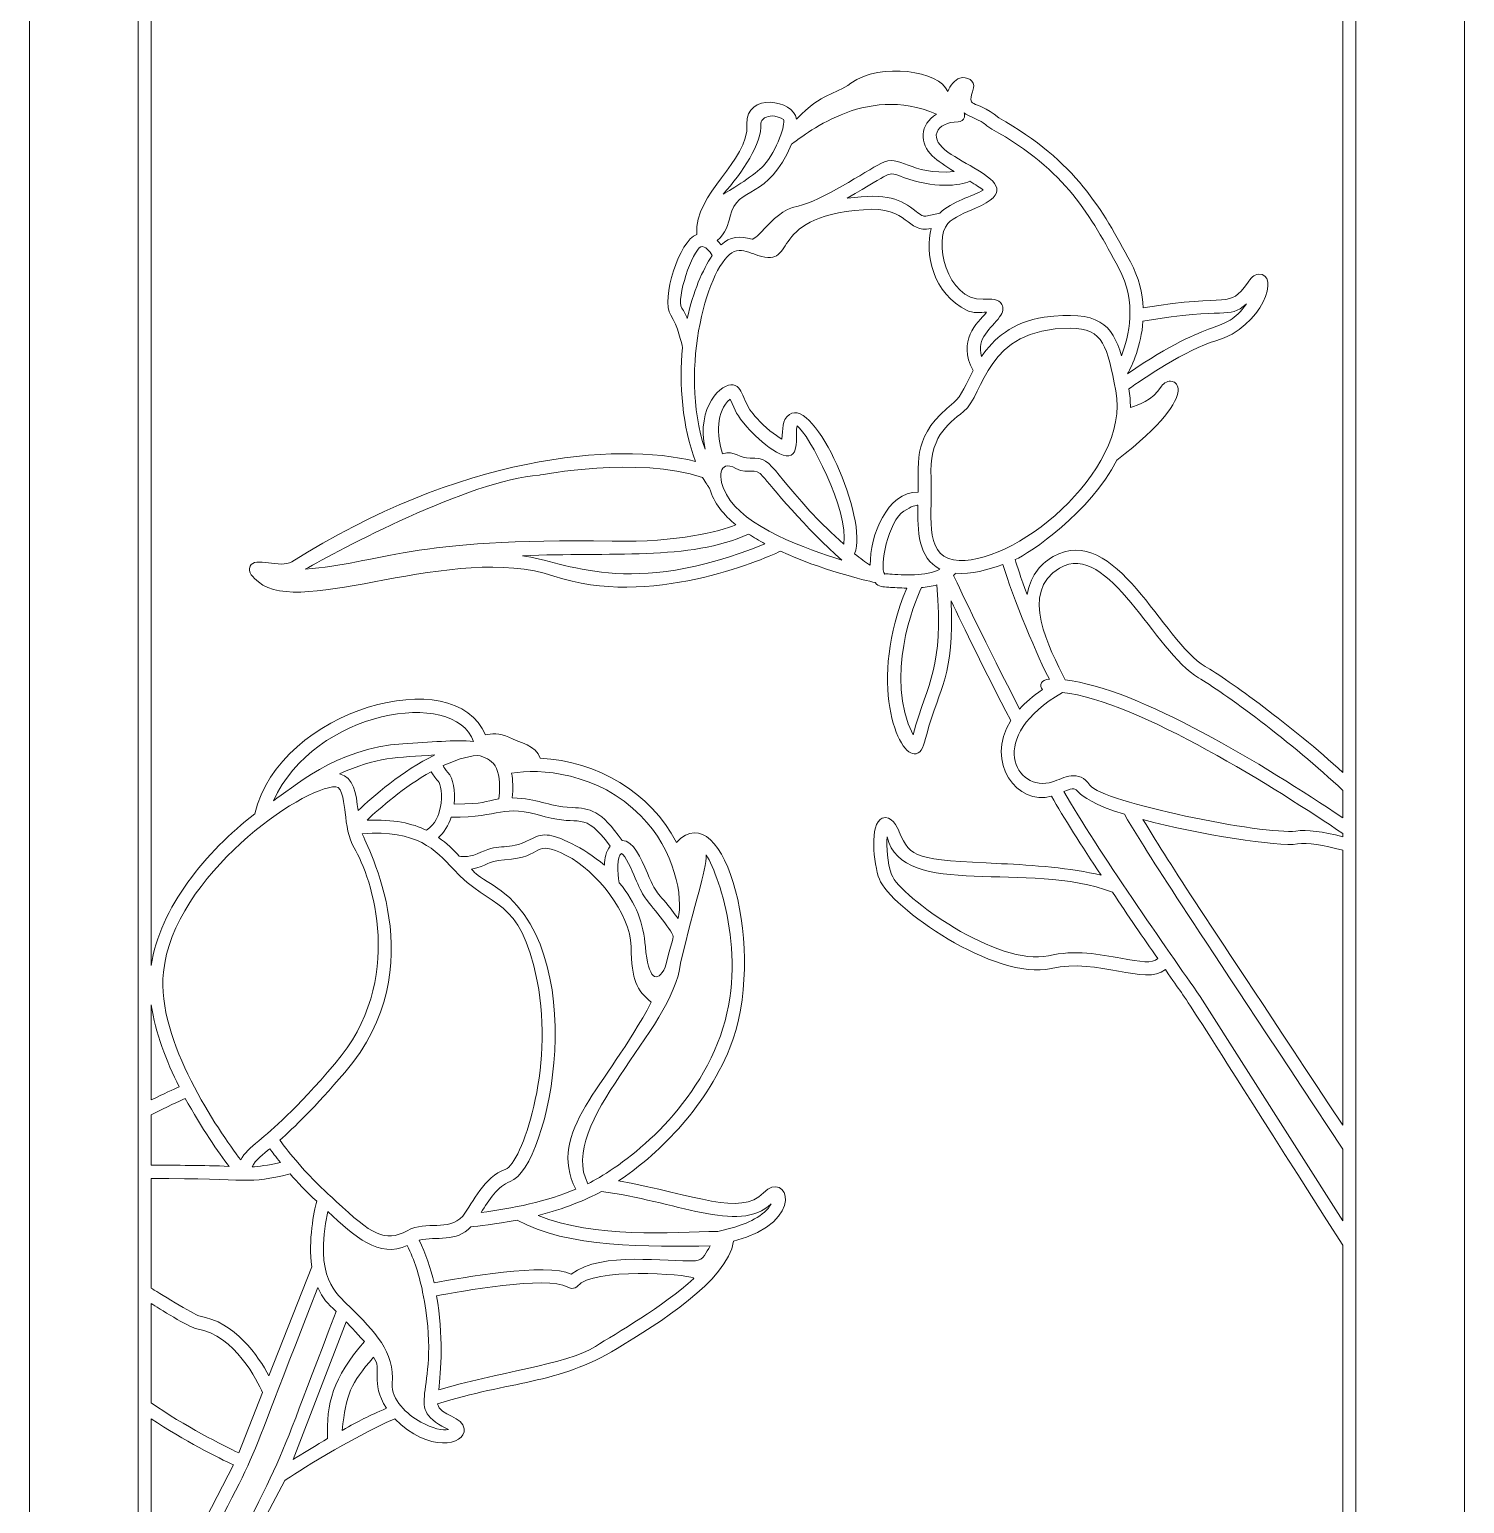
# Model space of a CAD drawing. Header units: inches. Extents: x 186 to 318, y 11 to 493.
# Drawn here: x 186.5 to 317.5, y 160.9 to 295.5 of the extents above; entities that cross this region are included whole.
import ezdxf

# ---------------------------------------------------------------- set-up
doc = ezdxf.new("R2010")
doc.units = ezdxf.units.IN
doc.header["$MEASUREMENT"] = 0
doc.layers.add('_U+0421_U+043B_U+043E_U+0439 1', color=7, linetype='Continuous')

msp = doc.modelspace()

# ---------------------------------------------------------------- linework, layer by layer
at = {"layer": '_U+0421_U+043B_U+043E_U+0439 1', "color": 1, "lineweight": 9, "true_color": 0xff0000}
msp.add_open_spline([(305.39, 493.2), (305.39, 493.2), (198.61, 493.2), (198.61, 493.2), (191.91, 493.2), (186.48, 487.77), (186.48, 481.07), (186.48, 481.07), (186.48, 22.93), (186.48, 22.93), (186.48, 16.23), (191.91, 10.8), (198.61, 10.8), (198.61, 10.8), (305.39, 10.8), (305.39, 10.8), (312.09, 10.8), (317.52, 16.23), (317.52, 22.93), (317.52, 22.93), (317.52, 481.07), (317.52, 481.07), (317.52, 487.77), (312.09, 493.2), (305.39, 493.2)], degree=3, knots=[0, 0, 0, 0, 1, 1, 1, 2, 2, 2, 3, 3, 3, 4, 4, 4, 5, 5, 5, 6, 6, 6, 7, 7, 7, 8, 8, 8, 8], dxfattribs=at)
at = {"layer": '_U+0421_U+043B_U+043E_U+0439 1', "color": 7, "lineweight": 9, "true_color": 0xffffff}
for points, knots in [([(296.82, 482.88), (296.82, 482.88), (207.18, 482.88), (207.18, 482.88), (201.24, 482.88), (196.4, 477.41), (196.4, 470.7), (196.4, 470.7), (196.4, 33.3), (196.4, 33.3), (196.4, 26.59), (201.24, 21.12), (207.18, 21.12), (207.18, 21.12), (297.72, 21.17), (297.72, 21.17), (303.24, 21.69), (307.6, 26.93), (307.6, 33.3), (307.6, 33.3), (307.6, 470.7), (307.6, 470.7), (307.6, 477.41), (302.77, 482.88), (296.82, 482.88)], [0, 0, 0, 0, 1, 1, 1, 2, 2, 2, 3, 3, 3, 4, 4, 4, 5, 5, 5, 6, 6, 6, 7, 7, 7, 8, 8, 8, 8]), ([(306.4, 227.66), (301.82, 231.87), (295.92, 236.12), (293.84, 237.33), (289.99, 239.58), (285.58, 250.62), (279.95, 247.35), (278.63, 246.58), (277.83, 245.43), (277.59, 243.88), (276.98, 245.47), (276.65, 246.52), (276.49, 247.09), (277.79, 247.62), (283.35, 251.42), (285.76, 256.16), (294.28, 262.68), (290.81, 264.27), (289.84, 262.92), (289, 261.54), (287.71, 261.23), (287.01, 260.96), (287.01, 261.52), (286.97, 262.09), (286.86, 262.66), (288.01, 263.47), (292.18, 266.33), (294.82, 267.06), (299.06, 268.24), (300.75, 273.3), (298.7, 273.13), (298.27, 273.11), (298.01, 272.76), (297.7, 272.33), (295.92, 269.88), (296.32, 271.45), (288.17, 270.06), (288.11, 271.38), (287.79, 272.81), (287.01, 274.26), (284.46, 278.99), (282.06, 283.45), (275, 287.41), (272.63, 289.32), (272.03, 288.05), (272.69, 290.15), (272.88, 290.76), (272.07, 291.24), (271.44, 291.03), (270.95, 290.87), (270.56, 290.37), (270.33, 289.82), (269.59, 291.69), (264.23, 292.52), (261.49, 290.56), (259.91, 289.43), (258.99, 289.81), (256.52, 287.3), (256.31, 289.04), (251.85, 289.8), (252, 286.82), (252.17, 283.39), (247.17, 280.6), (247.41, 276.77), (245.84, 276.22), (244.09, 270.87), (245.05, 269.39), (245.67, 268.42), (246.04, 266.79), (246.12, 266.43), (245.78, 263.14), (246.1, 259.14), (247.3, 256.04), (239.99, 257.9), (225.66, 256.52), (210.43, 246.88), (209.4, 246.23), (207.05, 247.41), (206.62, 246.47), (206.37, 245.92), (206.91, 245.45), (207.4, 245.04), (211.37, 241.71), (225.14, 248.69), (234.37, 245.57), (243.11, 242.63), (253.28, 247.02), (255.05, 247.84), (258.75, 246.15), (262.83, 245.18), (263.69, 244.99), (264.05, 244.57), (264.4, 244.61), (264.94, 244.56), (265.4, 244.53), (265.98, 244.49), (266.58, 244.48), (263.01, 236.02), (265.76, 228.93), (267.44, 229.36), (267.97, 229.5), (268.11, 230.02), (268.42, 231.16), (269.64, 235.65), (270.92, 236.27), (270.63, 243.32), (271.75, 240.97), (273.7, 236.97), (276.09, 232.38), (273.68, 228.54), (276.73, 224.59), (279.8, 225.48), (280.91, 223.52), (282.55, 220.95), (284.33, 218.27), (281.6, 218.93), (278.04, 219.2), (275.24, 219.32), (267.3, 219.69), (266.95, 219.8), (265.9, 222.23), (265.73, 222.62), (265.22, 223.82), (264.35, 223.47), (263.16, 222.99), (263.55, 219.31), (264.09, 217.9), (265.04, 215.4), (274.64, 208.56), (279.78, 209.76), (284.1, 210.75), (288.35, 208.15), (290.2, 209.65), (293.13, 205.44), (290.02, 210.23), (306.4, 184.49), (306.4, 184.49), (306.4, 130.79), (306.4, 130.79), (303.93, 131.98), (299.06, 133.25), (292.74, 129.69), (292.59, 129.85), (292.42, 129.96), (292.22, 130.07), (289.6, 131.51), (289.37, 137.93), (286.21, 139.22), (286.01, 140.73), (285.06, 146.02), (281.72, 148.25), (278.83, 150.18), (277.06, 151.29), (276.02, 150.02), (274.14, 153.23), (270.02, 153.7), (268.92, 153.94), (267.39, 157.28), (261.85, 158.92), (259.35, 157.75), (258.38, 157.3), (257.81, 157.23), (257.36, 157.21), (256.46, 159.67), (252.24, 159.78), (249.26, 156.5), (247.1, 154.12), (245.25, 153.2), (244.56, 152.92), (241.9, 155.42), (239, 157.27), (237.28, 156.27), (235.96, 155.49), (234.74, 159.24), (233.04, 156.72), (232.64, 156.13), (232.64, 154.94), (232.85, 153.51), (231.43, 154.58), (230.47, 151.9), (230.07, 150.12), (227.99, 152.22), (224.43, 149.93), (222.63, 147.85), (220.03, 149.5), (214.59, 148.88), (215.44, 144.49), (215.11, 144.23), (214.74, 143.71), (214.58, 142.7), (214.34, 142.56), (213.22, 142.88), (212.68, 143.04), (211.53, 143.38), (210.54, 143.67), (210.01, 143.07), (209.31, 142.29), (209.92, 141.03), (210.44, 140.24), (209.5, 139.42), (209.75, 139.01), (208.45, 138.26), (206.19, 136.96), (203.43, 137.8), (201.69, 136.43), (199.78, 134.93), (198.88, 131.77), (200.98, 130.53), (201.91, 129.98), (202.43, 129.05), (202.69, 128.43), (201.45, 128.23), (200.06, 127.89), (199.52, 126.38), (199.03, 125.02), (199.38, 124.28), (199.98, 123.76), (199.13, 123.36), (198.34, 122.9), (197.6, 122.38), (197.6, 122.38), (197.6, 139.94), (197.6, 139.94), (197.6, 139.94), (209.8, 163.03), (209.8, 163.03), (210.66, 163.59), (215.75, 166.89), (219.84, 168.64), (222.88, 165.56), (226.3, 166.18), (226.18, 167.72), (226.1, 168.83), (223.95, 168.93), (223.74, 170), (230.32, 172.12), (234.69, 171.74), (240.14, 175.07), (243.96, 177.4), (250.17, 181.2), (250.78, 184.86), (257.67, 186.71), (255.6, 191.42), (253.51, 189.28), (251.37, 187.1), (247.39, 189.09), (240.28, 190.36), (243.61, 192.59), (248.11, 196.78), (250.43, 202.5), (253.91, 211.08), (249.97, 225.93), (245.56, 221.26), (243.18, 225.85), (238.31, 228.7), (233.12, 228.94), (232.78, 230.14), (231.24, 230.35), (230.24, 230.86), (229.43, 231.28), (228.64, 231.21), (228.11, 231.07), (225.4, 237.82), (209.31, 233.49), (207.05, 223.86), (202.61, 220.47), (198.37, 215.25), (197.6, 210.04), (197.6, 210.04), (197.6, 470.7), (197.6, 470.7), (197.6, 476.75), (201.9, 481.68), (207.18, 481.68), (207.18, 481.68), (296.82, 481.68), (296.82, 481.68), (302.1, 481.68), (306.4, 476.75), (306.4, 470.7), (306.4, 470.7), (306.4, 227.66), (306.4, 227.66), (306.4, 227.66), (306.4, 227.66), (306.4, 227.66)], [0, 0, 0, 0, 1, 1, 1, 2, 2, 2, 3, 3, 3, 4, 4, 4, 5, 5, 5, 6, 6, 6, 7, 7, 7, 8, 8, 8, 9, 9, 9, 10, 10, 10, 11, 11, 11, 12, 12, 12, 13, 13, 13, 14, 14, 14, 15, 15, 15, 16, 16, 16, 17, 17, 17, 18, 18, 18, 19, 19, 19, 20, 20, 20, 21, 21, 21, 22, 22, 22, 23, 23, 23, 24, 24, 24, 25, 25, 25, 26, 26, 26, 27, 27, 27, 28, 28, 28, 29, 29, 29, 30, 30, 30, 31, 31, 31, 32, 32, 32, 33, 33, 33, 34, 34, 34, 35, 35, 35, 36, 36, 36, 37, 37, 37, 38, 38, 38, 39, 39, 39, 40, 40, 40, 41, 41, 41, 42, 42, 42, 43, 43, 43, 44, 44, 44, 45, 45, 45, 46, 46, 46, 47, 47, 47, 48, 48, 48, 49, 49, 49, 50, 50, 50, 51, 51, 51, 52, 52, 52, 53, 53, 53, 54, 54, 54, 55, 55, 55, 56, 56, 56, 57, 57, 57, 58, 58, 58, 59, 59, 59, 60, 60, 60, 61, 61, 61, 62, 62, 62, 63, 63, 63, 64, 64, 64, 65, 65, 65, 66, 66, 66, 67, 67, 67, 68, 68, 68, 69, 69, 69, 70, 70, 70, 71, 71, 71, 72, 72, 72, 73, 73, 73, 74, 74, 74, 75, 75, 75, 76, 76, 76, 77, 77, 77, 78, 78, 78, 79, 79, 79, 80, 80, 80, 81, 81, 81, 82, 82, 82, 83, 83, 83, 84, 84, 84, 85, 85, 85, 86, 86, 86, 87, 87, 87, 88, 88, 88, 89, 89, 89, 90, 90, 90, 91, 91, 91, 92, 92, 92, 93, 93, 93, 94, 94, 94, 95, 95, 95, 95]), ([(250.46, 278.44), (251.13, 281.27), (253.99, 279.88), (256.05, 285.01), (257.05, 285.63), (262.77, 290.65), (269.29, 287.73), (267.77, 286.82), (267.73, 285.04), (268.92, 283.93), (269.41, 283.48), (270.14, 283), (270.91, 282.51), (266.81, 282.11), (266.04, 284.2), (264.21, 283.25), (262.9, 282.57), (258.73, 279.77), (256.66, 279.36), (255.29, 279.08), (254.33, 278.07), (253.55, 277.25), (253.22, 276.89), (252.65, 276.31), (252.46, 276.32), (251.37, 276.66), (250.45, 276.59), (249.63, 275.81), (249.52, 275.95), (249.4, 276.08), (249.27, 276.21), (250.07, 276.82), (250.29, 277.73), (250.46, 278.44)], [0, 0, 0, 0, 1, 1, 1, 2, 2, 2, 3, 3, 3, 4, 4, 4, 5, 5, 5, 6, 6, 6, 7, 7, 7, 8, 8, 8, 9, 9, 9, 10, 10, 10, 11, 11, 11, 11]), ([(249.81, 280.44), (251.61, 282.44), (253.36, 285.04), (253.27, 286.88), (253.25, 287.32), (253.86, 287.58), (254.29, 287.58), (254.55, 287.58), (255.15, 287.4), (255.32, 287.26), (255.54, 286.84), (254.8, 284.51), (253.5, 283.03), (252.78, 282.23), (250.66, 280.91), (249.81, 280.44)], [0, 0, 0, 0, 1, 1, 1, 2, 2, 2, 3, 3, 3, 4, 4, 4, 5, 5, 5, 5]), ([(271.83, 287.85), (272.03, 287.72), (272.27, 287.59), (272.56, 287.46), (274.17, 286.75), (273.37, 286.95), (274.37, 286.38), (281.16, 282.59), (283.38, 278.46), (285.95, 273.69), (287.63, 270.57), (286.89, 267.45), (286.19, 265.69), (285.39, 268.51), (284.06, 269.9), (279.15, 269.2), (276.2, 268.78), (274.52, 267.22), (273.41, 265.61), (272.91, 267.33), (274.31, 268.18), (275.07, 269.23), (275.38, 269.66), (275.45, 270.04), (275.27, 270.37), (274.98, 270.91), (274.3, 270.88), (273.57, 270.85), (270.19, 270.71), (269.03, 276.31), (270.33, 277.76), (270.84, 278.32), (271.97, 278.79), (272.87, 279.17), (279.1, 281.78), (268.33, 283.5), (269.35, 286.1), (269.58, 286.68), (270.3, 287.03), (271.28, 287.04), (271.55, 287.04), (271.79, 287.22), (271.86, 287.48), (271.89, 287.61), (271.88, 287.74), (271.83, 287.85)], [0, 0, 0, 0, 1, 1, 1, 2, 2, 2, 3, 3, 3, 4, 4, 4, 5, 5, 5, 6, 6, 6, 7, 7, 7, 8, 8, 8, 9, 9, 9, 10, 10, 10, 11, 11, 11, 12, 12, 12, 13, 13, 13, 14, 14, 14, 15, 15, 15, 15]), ([(269.61, 278.72), (269.61, 278.72), (268.34, 278.44), (268.34, 278.44), (268.09, 278.39), (267.92, 278.5), (267.45, 278.87), (266.04, 279.97), (264.84, 280.56), (261.15, 280.07), (265.38, 282.46), (264.67, 282.59), (266.3, 281.97), (268.91, 280.97), (271.54, 281.18), (272.34, 281.63), (272.84, 281.32), (273.33, 281), (273.57, 280.81), (272.57, 280.24), (270.73, 279.78), (269.61, 278.72)], [0, 0, 0, 0, 1, 1, 1, 2, 2, 2, 3, 3, 3, 4, 4, 4, 5, 5, 5, 6, 6, 6, 7, 7, 7, 7]), ([(255.87, 260.33), (255.09, 259.78), (255.36, 259.01), (255.17, 258.08), (254.62, 258.41), (253.61, 259.16), (252.92, 259.95), (252.36, 260.59), (252.16, 260.84), (251.71, 261.88), (251.49, 262.41), (251.27, 262.91), (250.75, 263.02), (249.68, 263.24), (247.35, 261.08), (248.17, 257.16), (245.66, 264.59), (248.56, 274.3), (250.84, 275.21), (251.41, 275.44), (252, 275.22), (252.62, 274.98), (256.93, 273.34), (253.33, 278.34), (262.65, 279.02), (266.91, 279.39), (266.48, 276.8), (268.81, 277.31), (268.21, 275.13), (268.94, 271.3), (272.11, 269.82), (272.59, 269.56), (273.33, 269.65), (273.88, 269.66), (272.99, 268.64), (271.18, 267.1), (272.64, 264.33), (272.06, 263.26), (271.55, 261.95), (270.89, 261.42), (267.12, 258.43), (267.68, 256.32), (267.63, 253.25), (264.8, 253.25), (263.22, 249.3), (263.25, 246.57), (262.81, 246.84), (262.34, 247.2), (261.83, 247.62), (263.11, 250.74), (258.2, 261.96), (255.87, 260.33)], [0, 0, 0, 0, 1, 1, 1, 2, 2, 2, 3, 3, 3, 4, 4, 4, 5, 5, 5, 6, 6, 6, 7, 7, 7, 8, 8, 8, 9, 9, 9, 10, 10, 10, 11, 11, 11, 12, 12, 12, 13, 13, 13, 14, 14, 14, 15, 15, 15, 16, 16, 16, 17, 17, 17, 17]), ([(246.55, 269.09), (246.4, 269.43), (246.24, 269.76), (246.05, 270.04), (245.51, 270.88), (247, 275.29), (247.79, 275.64), (248.18, 275.74), (248.6, 275.21), (248.83, 274.84), (247.94, 273.55), (247.08, 271.53), (246.55, 269.09)], [0, 0, 0, 0, 1, 1, 1, 2, 2, 2, 3, 3, 3, 4, 4, 4, 4]), ([(288.16, 268.84), (295.93, 270.19), (295.87, 268.95), (297.61, 270.42), (295.42, 267.43), (294.89, 269.64), (286.75, 264.04), (287.18, 264.83), (288, 266.61), (288.16, 268.84)], [0, 0, 0, 0, 1, 1, 1, 2, 2, 2, 3, 3, 3, 3]), ([(268.81, 254.52), (268.61, 258.21), (270.25, 259.38), (271.78, 260.6), (273.76, 262.17), (273.64, 268.2), (281.51, 268.2), (284.63, 268.2), (284.85, 266.51), (285.68, 262.5), (287.07, 255.06), (276.08, 246.22), (270.87, 247.06), (268.06, 247.52), (268.98, 251.51), (268.81, 254.52)], [0, 0, 0, 0, 1, 1, 1, 2, 2, 2, 3, 3, 3, 4, 4, 4, 5, 5, 5, 5]), ([(252.3, 256.35), (251.29, 256.29), (250.94, 257.07), (249.75, 256.75), (249.28, 258.42), (249.11, 260.63), (250.47, 261.73), (251, 260.58), (250.98, 260.35), (252.02, 259.16), (253.1, 257.92), (255.75, 255.63), (256.33, 256.93), (256.7, 257.79), (256.42, 258.51), (256.57, 259.28), (257.6, 258.65), (261.35, 251.46), (260.84, 248.49), (254.09, 254.65), (254.71, 256.51), (252.3, 256.35)], [0, 0, 0, 0, 1, 1, 1, 2, 2, 2, 3, 3, 3, 4, 4, 4, 5, 5, 5, 6, 6, 6, 7, 7, 7, 7]), ([(211.65, 246.2), (214.62, 247.91), (226.67, 254.34), (233.04, 254.79), (233.12, 254.8), (241.98, 256.54), (247.95, 254.59), (248.23, 254.08), (248.46, 253.76), (248.58, 253.6), (248.99, 252.22), (249.88, 251.15), (250.99, 250.24), (249.45, 249.66), (245.84, 248.64), (239.68, 248.76), (221.2, 249.12), (218.54, 246.73), (211.65, 246.2)], [0, 0, 0, 0, 1, 1, 1, 2, 2, 2, 3, 3, 3, 4, 4, 4, 5, 5, 5, 6, 6, 6, 6]), ([(250.14, 253.02), (249.29, 254.48), (249.37, 256.28), (250.98, 255.4), (252.25, 254.73), (252.63, 255.7), (253.49, 254.63), (254.01, 254), (257.53, 249.74), (260.65, 247.04), (257.51, 248), (251.63, 250.09), (250.14, 253.02)], [0, 0, 0, 0, 1, 1, 1, 2, 2, 2, 3, 3, 3, 4, 4, 4, 4]), ([(265.03, 245.76), (264.83, 245.77), (264.66, 245.79), (264.59, 245.76), (264.02, 246.37), (264.93, 250.62), (266.33, 251.51), (267.05, 251.97), (267.43, 252.05), (267.61, 252.05), (267.56, 249.69), (267.63, 247.21), (269.62, 246.21), (268.4, 245.51), (266.2, 245.67), (265.03, 245.76)], [0, 0, 0, 0, 1, 1, 1, 2, 2, 2, 3, 3, 3, 4, 4, 4, 5, 5, 5, 5]), ([(252.13, 249.41), (252.61, 249.11), (253.11, 248.81), (253.64, 248.53), (241.19, 243.4), (235.39, 246.94), (231.51, 247.42), (239.47, 247.82), (246.79, 246.94), (252.13, 249.41)], [0, 0, 0, 0, 1, 1, 1, 2, 2, 2, 3, 3, 3, 3]), ([(306.4, 223.52), (299.29, 228.28), (287.79, 235.33), (281.06, 236.1), (279.63, 238.98), (276.8, 244.13), (280.55, 246.31), (285.01, 248.9), (289.21, 238.64), (293.23, 236.3), (295.35, 235.06), (301.86, 230.34), (306.4, 226.01), (306.4, 226.01), (306.4, 223.52), (306.4, 223.52), (306.4, 223.52), (306.4, 223.52), (306.4, 223.52)], [0, 0, 0, 0, 1, 1, 1, 2, 2, 2, 3, 3, 3, 4, 4, 4, 5, 5, 5, 6, 6, 6, 6]), ([(271.04, 245.83), (272.46, 245.71), (274.03, 246.16), (275.37, 246.64), (276.16, 243.88), (278.73, 237.73), (279.61, 236.17), (278.79, 236.14), (278.69, 235.58), (278.97, 235.21), (278.1, 234.62), (277.42, 234.02), (276.89, 233.44), (273.81, 239.38), (271.52, 244.23), (270.87, 245.63), (270.93, 245.69), (270.98, 245.76), (271.04, 245.83)], [0, 0, 0, 0, 1, 1, 1, 2, 2, 2, 3, 3, 3, 4, 4, 4, 5, 5, 5, 6, 6, 6, 6]), ([(267.16, 231.09), (264.53, 236.39), (267.26, 243.06), (267.92, 244.52), (268.4, 244.57), (268.89, 244.64), (269.34, 244.78), (269.94, 237.05), (268.56, 236.14), (267.16, 231.09)], [0, 0, 0, 0, 1, 1, 1, 2, 2, 2, 3, 3, 3, 3]), ([(220.57, 230.26), (214.46, 229.93), (210.31, 226.08), (208.75, 225.07), (212.51, 233.32), (225.26, 235.43), (227.04, 230.47), (225.3, 230.67), (223.08, 230.39), (220.57, 230.26)], [0, 0, 0, 0, 1, 1, 1, 2, 2, 2, 3, 3, 3, 3]), ([(306.4, 221.78), (304.59, 222.26), (303.13, 222.44), (302.11, 222.3), (299.29, 221.92), (284.38, 224.93), (283.32, 226.49), (282.31, 227.98), (280.9, 227.16), (279.9, 226.78), (276.5, 225.75), (273.75, 230.95), (280.81, 234.94), (287.67, 234.24), (300.66, 225.95), (306.4, 222.08), (306.4, 222.08), (306.4, 221.78), (306.4, 221.78)], [0, 0, 0, 0, 1, 1, 1, 2, 2, 2, 3, 3, 3, 4, 4, 4, 5, 5, 5, 6, 6, 6, 6]), ([(216.49, 224.17), (216.3, 225.68), (216.12, 227.25), (214.79, 227.51), (218.13, 229.08), (220.08, 229.02), (223.51, 229.25), (220.52, 227.81), (217.82, 225.44), (216.49, 224.17)], [0, 0, 0, 0, 1, 1, 1, 2, 2, 2, 3, 3, 3, 3]), ([(229.35, 225.24), (227.87, 225.02), (228.22, 224.77), (225.26, 224.77), (225.39, 225.96), (225.18, 227.11), (224.69, 227.66), (224.47, 227.91), (224.34, 228.11), (224.25, 228.27), (225.29, 228.75), (226.35, 229.1), (227.38, 229.21), (228.74, 228.93), (229.66, 228.26), (229.35, 225.24)], [0, 0, 0, 0, 1, 1, 1, 2, 2, 2, 3, 3, 3, 4, 4, 4, 5, 5, 5, 5]), ([(223.8, 226.86), (224, 226.63), (224.24, 225.61), (223.99, 224.4), (223.87, 223.84), (223.55, 222.88), (222.74, 222.37), (221.44, 223), (219.74, 223.39), (217.31, 223.29), (218.45, 224.38), (220.69, 226.34), (223.17, 227.72), (223.31, 227.48), (223.5, 227.19), (223.8, 226.86)], [0, 0, 0, 0, 1, 1, 1, 2, 2, 2, 3, 3, 3, 4, 4, 4, 5, 5, 5, 5]), ([(245.7, 214.31), (243.75, 217.03), (243.93, 216.06), (242.9, 218.47), (242.31, 219.87), (241.65, 221.43), (240.59, 221.45), (238.68, 224.19), (237.64, 224.38), (236.03, 224.45), (233.58, 224.57), (233.03, 225.3), (230.56, 225.32), (230.64, 226.19), (230.63, 226.94), (230.51, 227.58), (233.03, 228.04), (238.37, 227.68), (242.31, 223.7), (245.43, 220.55), (246.2, 216.17), (245.7, 214.31)], [0, 0, 0, 0, 1, 1, 1, 2, 2, 2, 3, 3, 3, 4, 4, 4, 5, 5, 5, 6, 6, 6, 7, 7, 7, 7]), ([(214.47, 226.35), (215.09, 226.35), (215.22, 224.61), (215.3, 223.99), (215.44, 222.88), (215.59, 221.65), (216.12, 220.77), (217.75, 218.08), (220.92, 208.69), (214.37, 201.05), (210.72, 196.79), (208.65, 195.06), (207.42, 194.03), (206.61, 193.35), (206.1, 192.93), (205.77, 192.28), (203.76, 194.95), (198.05, 203.14), (198.71, 209.41), (199.63, 218.24), (211.36, 226.35), (214.47, 226.35)], [0, 0, 0, 0, 1, 1, 1, 2, 2, 2, 3, 3, 3, 4, 4, 4, 5, 5, 5, 6, 6, 6, 7, 7, 7, 7]), ([(306.4, 186.73), (306.4, 186.73), (293.37, 207.21), (293.37, 207.21), (290.49, 211.32), (283.91, 220.72), (280.94, 225.9), (282.95, 226.7), (280.69, 225.61), (286.46, 223.83), (289.66, 218.49), (292.05, 215), (306.4, 193.27), (306.4, 193.27), (306.4, 186.73), (306.4, 186.73)], [0, 0, 0, 0, 1, 1, 1, 2, 2, 2, 3, 3, 3, 4, 4, 4, 5, 5, 5, 5]), ([(233.57, 223.61), (236.69, 222.7), (237.11, 224.29), (239.5, 220.91), (239.12, 220.46), (239, 219.8), (238.99, 219.19), (237.98, 220.01), (236.94, 220.69), (236.03, 221.14), (233.93, 222.2), (233.29, 222.08), (232.21, 221.53), (230.02, 220.42), (229.51, 221.26), (227.71, 220.36), (226.79, 219.89), (226.03, 219.95), (225.73, 220), (225.18, 220.59), (224.58, 221.19), (223.84, 221.71), (224.35, 222.18), (224.73, 222.81), (224.98, 223.57), (229.7, 223.53), (229.43, 224.83), (233.57, 223.61)], [0, 0, 0, 0, 1, 1, 1, 2, 2, 2, 3, 3, 3, 4, 4, 4, 5, 5, 5, 6, 6, 6, 7, 7, 7, 8, 8, 8, 9, 9, 9, 9]), ([(209.33, 194.08), (210.63, 195.23), (212.51, 197.04), (215.28, 200.27), (223.57, 209.93), (217.2, 221.01), (216.87, 222.06), (221.9, 222.41), (223.55, 220.6), (225.16, 218.84), (228.69, 214.99), (231.25, 216.52), (232.84, 208.61), (234.46, 200.51), (231.36, 191.94), (229.97, 191.44), (227.95, 190.7), (227.03, 188.43), (226.04, 187.16), (224.71, 185.67), (222.79, 186.81), (220.97, 185.82), (218.9, 184.7), (217.73, 185.49), (214.49, 188.49), (213.49, 189.41), (212.52, 190.28), (211.14, 191.85), (211.14, 191.85), (210.79, 192.26), (210.79, 192.26), (210.12, 193.04), (209.62, 193.69), (209.33, 194.08)], [0, 0, 0, 0, 1, 1, 1, 2, 2, 2, 3, 3, 3, 4, 4, 4, 5, 5, 5, 6, 6, 6, 7, 7, 7, 8, 8, 8, 9, 9, 9, 10, 10, 10, 11, 11, 11, 11]), ([(306.4, 195.45), (292.95, 215.81), (291.23, 218.31), (288.15, 223.35), (293.4, 221.95), (300.49, 220.87), (302.28, 221.12), (303.19, 221.24), (304.62, 221.04), (306.4, 220.55), (306.4, 220.55), (306.4, 195.45), (306.4, 195.45)], [0, 0, 0, 0, 1, 1, 1, 2, 2, 2, 3, 3, 3, 4, 4, 4, 4]), ([(241.42, 211.75), (241.49, 208.62), (241.87, 207.81), (243.26, 206.69), (239.14, 198.8), (233.66, 194.91), (236.37, 189.62), (233.78, 188.5), (230.53, 187.82), (227.72, 187.49), (228.43, 188.6), (229.21, 189.88), (230.38, 190.31), (234.01, 191.62), (238.13, 211.75), (228.72, 217.42), (227.39, 218.22), (227.28, 218.38), (226.83, 218.83), (228.4, 219.08), (228.11, 219.56), (229.86, 219.67), (233.63, 219.9), (232.35, 221.65), (235.5, 220.07), (238.27, 218.68), (241.35, 214.77), (241.42, 211.75)], [0, 0, 0, 0, 1, 1, 1, 2, 2, 2, 3, 3, 3, 4, 4, 4, 5, 5, 5, 6, 6, 6, 7, 7, 7, 8, 8, 8, 9, 9, 9, 9]), ([(289.5, 210.66), (289.03, 210.19), (287.92, 210.36), (286.15, 210.69), (284.26, 211.04), (281.92, 211.48), (279.52, 210.92), (274.99, 209.88), (265.99, 216.28), (265.21, 218.32), (264.81, 219.4), (264.72, 220.88), (264.79, 221.76), (266.24, 215.96), (277.71, 219.7), (285.37, 216.71), (286.78, 214.6), (288.22, 212.5), (289.5, 210.66)], [0, 0, 0, 0, 1, 1, 1, 2, 2, 2, 3, 3, 3, 4, 4, 4, 5, 5, 5, 6, 6, 6, 6]), ([(237.47, 190.11), (234.6, 195.59), (245.31, 204.2), (245.93, 210.23), (247.22, 215.82), (248.29, 218.63), (248.28, 220.14), (249.56, 217.97), (252.25, 210.19), (249.32, 202.94), (246.31, 195.52), (239.8, 191.25), (237.47, 190.11)], [0, 0, 0, 0, 1, 1, 1, 2, 2, 2, 3, 3, 3, 4, 4, 4, 4]), ([(240.53, 220.24), (240.89, 220.15), (241.5, 218.7), (241.8, 218), (242.1, 217.3), (242.38, 216.63), (242.69, 216.21), (243.11, 215.63), (245.1, 213.33), (245.27, 212.66), (245.17, 212.26), (244.63, 210.26), (244.54, 209.88), (243.78, 208.31), (242.97, 208.8), (242.72, 211.72), (242.56, 213.88), (241.89, 215.7), (240.34, 217.58), (240.16, 218.44), (240.11, 220.06), (240.53, 220.24)], [0, 0, 0, 0, 1, 1, 1, 2, 2, 2, 3, 3, 3, 4, 4, 4, 5, 5, 5, 6, 6, 6, 7, 7, 7, 7]), ([(197.6, 206.44), (197.96, 203.91), (198.97, 201.3), (200.15, 198.95), (199.62, 198.72), (198.76, 198.33), (197.6, 197.75), (197.6, 197.75), (197.6, 206.44), (197.6, 206.44)], [0, 0, 0, 0, 1, 1, 1, 2, 2, 2, 3, 3, 3, 3]), ([(197.6, 196.4), (199.06, 197.15), (200.13, 197.63), (200.71, 197.89), (202.17, 195.19), (203.77, 192.94), (204.71, 191.69), (202.33, 191.8), (199.95, 191.79), (197.6, 191.79), (197.6, 191.79), (197.6, 196.4), (197.6, 196.4), (197.6, 196.4), (197.6, 196.4), (197.6, 196.4)], [0, 0, 0, 0, 1, 1, 1, 2, 2, 2, 3, 3, 3, 4, 4, 4, 5, 5, 5, 5]), ([(209.4, 192.04), (208.26, 191.78), (207.38, 191.68), (206.8, 191.64), (207.08, 192.25), (207.9, 192.86), (208.42, 193.3), (208.65, 192.98), (208.98, 192.55), (209.4, 192.04)], [0, 0, 0, 0, 1, 1, 1, 2, 2, 2, 3, 3, 3, 3]), ([(197.6, 190.59), (206.82, 190.58), (206.34, 190.02), (210.27, 191.01), (210.95, 190.25), (211.76, 189.38), (212.71, 188.5), (212.47, 187.55), (211.9, 184.95), (212.27, 182.53), (212.27, 182.53), (208.35, 172.56), (208.35, 172.56), (207.38, 174.37), (205.27, 177.49), (201.96, 178.04), (201.6, 178.1), (197.95, 180.36), (197.6, 180.56), (197.6, 180.56), (197.6, 190.59), (197.6, 190.59)], [0, 0, 0, 0, 1, 1, 1, 2, 2, 2, 3, 3, 3, 4, 4, 4, 5, 5, 5, 6, 6, 6, 7, 7, 7, 7]), ([(232.92, 187.21), (235.27, 187.8), (237.31, 188.63), (238.7, 189.39), (245.3, 188.6), (251.3, 185.44), (254.21, 188.28), (253.68, 187.17), (251.89, 186.42), (250.64, 186.07), (250.64, 186.07), (249.33, 185.76), (249.33, 185.76), (245.16, 185.66), (238.08, 185.09), (232.92, 187.21)], [0, 0, 0, 0, 1, 1, 1, 2, 2, 2, 3, 3, 3, 4, 4, 4, 5, 5, 5, 5]), ([(215.71, 178.89), (214.5, 180.1), (212.44, 181.47), (213.72, 187.56), (216.21, 185.26), (218.38, 183.28), (220.98, 184.47), (221.63, 183.13), (222.09, 181.69), (222.38, 180.22), (224.26, 170.9), (220.39, 169.89), (224.5, 167.78), (224.57, 167.74), (224.65, 167.7), (224.73, 167.66), (224.25, 167.55), (223.27, 167.75), (222.21, 168.35), (220.94, 169.05), (219.5, 170.4), (219.61, 171.85), (219.84, 174.78), (218.02, 176.6), (215.71, 178.89)], [0, 0, 0, 0, 1, 1, 1, 2, 2, 2, 3, 3, 3, 4, 4, 4, 5, 5, 5, 6, 6, 6, 7, 7, 7, 8, 8, 8, 8]), ([(235.95, 181.86), (233.73, 182.91), (225.84, 181.52), (223.42, 181.06), (223.12, 182.38), (222.68, 183.7), (222.07, 184.96), (223.6, 185.32), (225.5, 184.72), (226.78, 186.18), (227.39, 186.23), (229.01, 186.39), (231.02, 186.79), (235.47, 184.23), (243.16, 184.37), (248.64, 184.43), (248.25, 183.84), (248.07, 183.13), (247.29, 183.08), (244.62, 182.91), (238.81, 184), (235.95, 181.86)], [0, 0, 0, 0, 1, 1, 1, 2, 2, 2, 3, 3, 3, 4, 4, 4, 5, 5, 5, 6, 6, 6, 7, 7, 7, 7]), ([(223.66, 179.88), (225.66, 180.26), (233.79, 181.71), (235.58, 180.7), (236.19, 180.35), (236.5, 180.69), (236.86, 181.07), (239.08, 182.46), (247.46, 181.76), (247.13, 181.45), (244.34, 178.88), (240.02, 176.43), (238.16, 175.25), (235.57, 173.61), (228.94, 172.84), (223.85, 171.29), (224.05, 172.92), (224.29, 176.28), (223.66, 179.88)], [0, 0, 0, 0, 1, 1, 1, 2, 2, 2, 3, 3, 3, 4, 4, 4, 5, 5, 5, 6, 6, 6, 6]), ([(197.6, 147.26), (209.26, 169.9), (204.35, 159.08), (212.81, 180.62), (213.27, 179.58), (213.69, 179.22), (214.48, 178.43), (207.49, 160.3), (211.07, 167.98), (197.6, 142.51), (197.6, 142.51), (197.6, 147.26), (197.6, 147.26)], [0, 0, 0, 0, 1, 1, 1, 2, 2, 2, 3, 3, 3, 4, 4, 4, 4]), ([(197.6, 179.17), (198.22, 178.8), (201.06, 176.97), (201.77, 176.86), (205.25, 176.28), (207.32, 172.03), (207.76, 171.04), (207.76, 171.04), (205.59, 165.54), (205.59, 165.54), (204.21, 166.19), (200.6, 167.99), (197.6, 170.11), (197.6, 170.11), (197.6, 179.17), (197.6, 179.17), (197.6, 179.17), (197.6, 179.17), (197.6, 179.17)], [0, 0, 0, 0, 1, 1, 1, 2, 2, 2, 3, 3, 3, 4, 4, 4, 5, 5, 5, 6, 6, 6, 6]), ([(213.69, 166.84), (212.88, 166.36), (211.15, 165.31), (210.57, 164.94), (210.57, 164.94), (215.41, 177.5), (215.41, 177.5), (215.66, 177.25), (216.84, 175.93), (217.06, 175.69), (214.16, 172.38), (213.59, 170.03), (213.69, 166.84)], [0, 0, 0, 0, 1, 1, 1, 2, 2, 2, 3, 3, 3, 4, 4, 4, 4]), ([(217.89, 174.26), (218.75, 173.22), (217.53, 172.03), (219.08, 169.61), (217.38, 168.86), (216.65, 168.51), (215.04, 167.59), (215.39, 170.89), (215.79, 171.87), (217.89, 174.26)], [0, 0, 0, 0, 1, 1, 1, 2, 2, 2, 3, 3, 3, 3]), ([(197.6, 168.65), (200.56, 166.66), (203.8, 165.05), (205.1, 164.44), (205.1, 164.44), (197.6, 149.88), (197.6, 149.88), (197.6, 149.88), (197.6, 168.65), (197.6, 168.65)], [0, 0, 0, 0, 1, 1, 1, 2, 2, 2, 3, 3, 3, 3])]:
    msp.add_open_spline(points, degree=3, knots=knots, dxfattribs=at)

doc.saveas('drawing.dxf')
